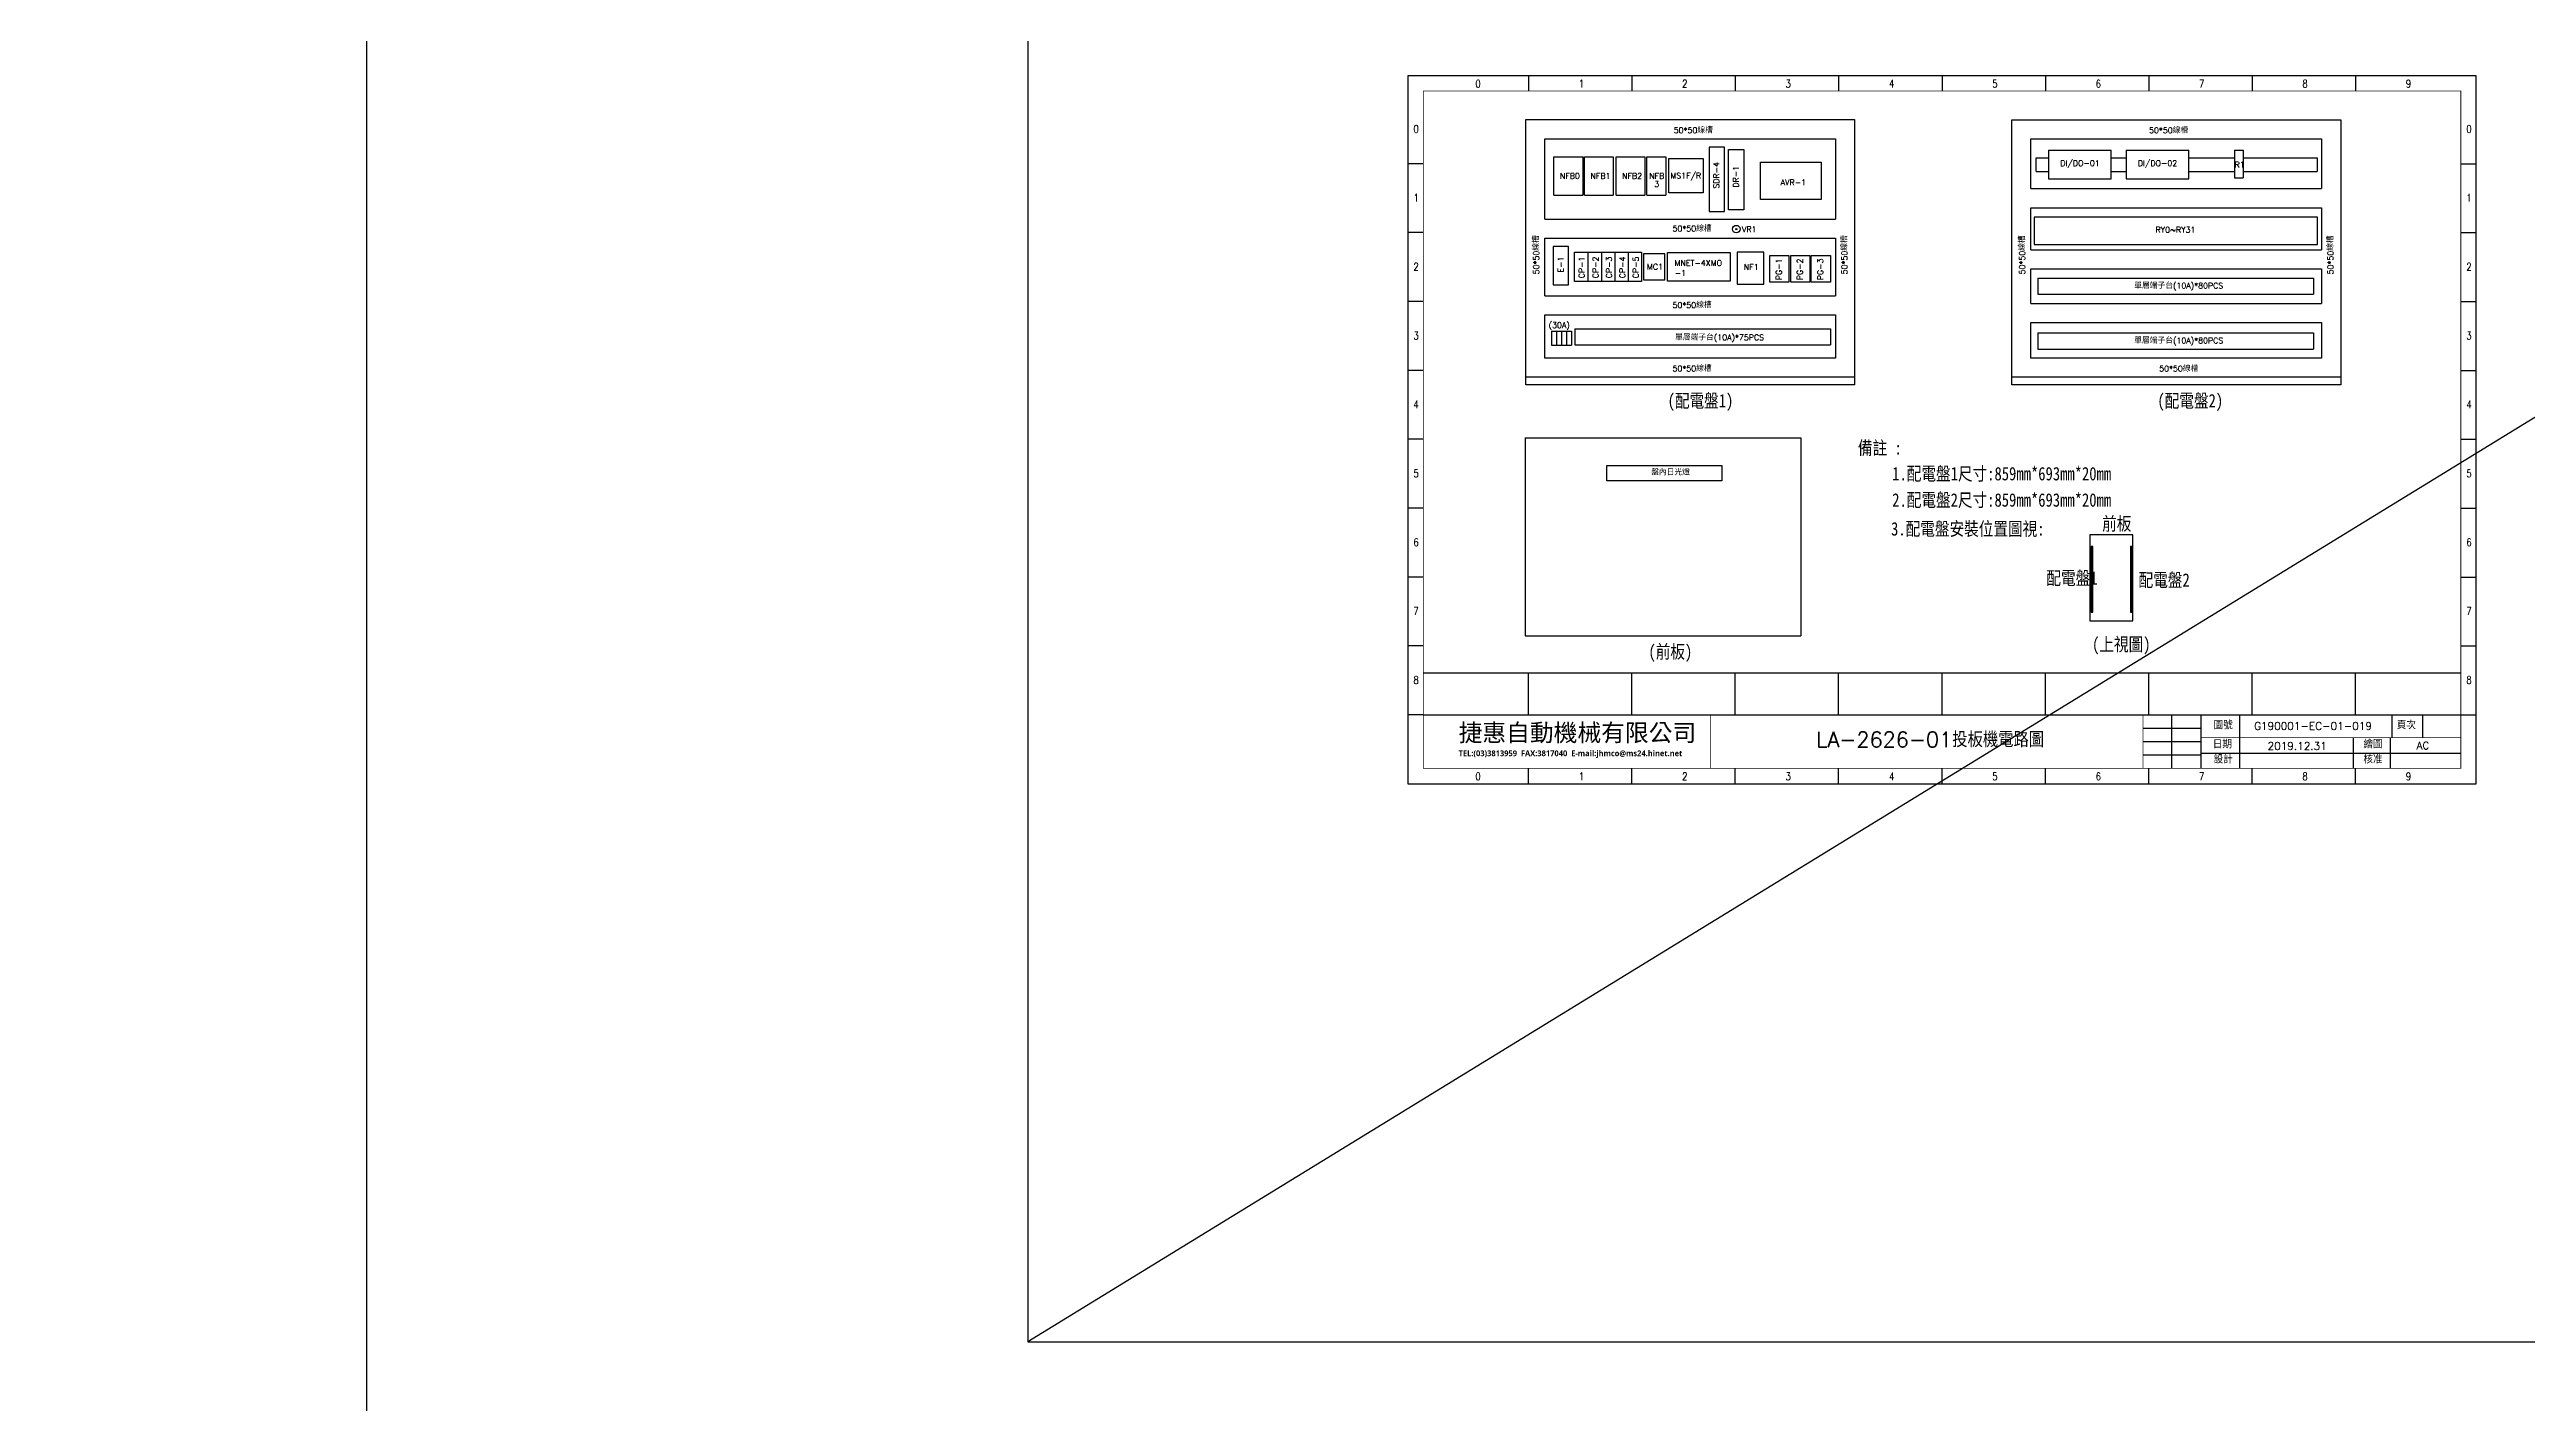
# Model space of a CAD drawing. Header units: millimetres. Extents: x -684 to 5961, y -1281 to 2539.
# Drawn here: x 1923 to 2569, y -165 to 189 of the extents above; entities that cross this region are included whole.
import ezdxf

# ---------------------------------------------------------------- set-up
doc = ezdxf.new("R2010")
doc.units = ezdxf.units.MM
doc.header["$LTSCALE"] = 5
doc.header["$MEASUREMENT"] = 0
doc.layers.get('0').update_dxf_attribs({"linetype": 'CONTINUOUS'})
for name, color, linetype in [('AIR', 7, 'CONTINUOUS'), ('圖框', 7, 'CONTINUOUS'), ('文字', 4, 'CONTINUOUS')]:
    doc.layers.add(name, color=color, linetype=linetype)
doc.styles.add('chinese', font='simplex.shx', dxfattribs={"height": 2, "bigfont": 'chineset.shx'})
doc.styles.add('sim', font='simplex.shx', dxfattribs={"width": 0.8, "bigfont": 'chineset.shx'})
doc.styles.add('標楷體', font='', dxfattribs={"width": 0.8})
doc.styles.add('標題', font='simplex.shx', dxfattribs={"height": 4, "bigfont": 'chineset.shx'})
doc.styles.add('線號', font='simplex.shx', dxfattribs={"height": 1.5, "bigfont": 'chineset.shx'})
doc.styles.get('標楷體').set_extended_font_data('標楷體')

msp = doc.modelspace()

# ---------------------------------------------------------------- linework, layer by layer
for p, q in [((4288.333, 1146.033), (2177.993, -148.663)), ((2308.082, 170.673), (2393.982, 170.673)), ((2308.082, 101.373), (2308.082, 170.673)), ((2393.982, 170.673), (2393.982, 101.373)), ((2435.03, 170.654), (2520.93, 170.654)), ((2435.03, 101.354), (2435.03, 170.654)), ((2520.93, 170.654), (2520.93, 101.354)), ((2313.082, 144.673), (2313.082, 165.673)), ((2313.082, 165.673), (2388.982, 165.673)), ((2355.949, 163.462), (2355.949, 146.662)), ((2359.949, 163.462), (2355.949, 163.462)), ((2359.949, 146.662), (2359.949, 163.462)), ((2361.045, 162.907), (2365.045, 162.907)), ((2361.045, 147.139), (2361.045, 162.907)), ((2365.045, 162.907), (2365.045, 147.139)), ((2388.982, 165.673), (2388.982, 144.673)), ((2440.03, 152.654), (2440.03, 165.654)), ((2440.03, 165.654), (2515.93, 165.654)), ((2444.621, 162.73), (2444.621, 155.23)), ((2444.621, 162.73), (2461.021, 162.73)), ((2461.021, 155.23), (2461.021, 162.73)), ((2464.874, 162.73), (2464.874, 155.23)), ((2464.874, 162.73), (2481.274, 162.73)), ((2481.274, 155.23), (2481.274, 162.73)), ((2493.174, 162.675), (2493.174, 155.475)), ((2493.174, 162.675), (2495.474, 162.675)), ((2495.474, 162.675), (2495.474, 155.475)), ((2515.93, 165.654), (2515.93, 152.654)), ((2315.451, 160.948), (2322.951, 160.948)), ((2315.451, 150.948), (2315.451, 160.948)), ((2322.951, 160.948), (2322.951, 150.948)), ((2323.451, 160.948), (2330.951, 160.948)), ((2323.451, 150.948), (2323.451, 160.948)), ((2330.951, 160.948), (2330.951, 150.948)), ((2331.687, 160.948), (2339.187, 160.948)), ((2331.687, 150.948), (2331.687, 160.948)), ((2339.187, 160.948), (2339.187, 150.948)), ((2339.687, 160.948), (2344.687, 160.948)), ((2339.687, 150.948), (2339.687, 160.948)), ((2344.687, 160.948), (2344.687, 150.948)), ((2345.428, 160.537), (2354.428, 160.537)), ((2345.428, 151.537), (2345.428, 160.537)), ((2354.428, 160.537), (2354.428, 151.537)), ((2369.366, 149.847), (2369.366, 159.547)), ((2369.366, 159.547), (2385.266, 159.547)), ((2385.266, 159.547), (2385.266, 149.847)), ((2441.408, 160.657), (2444.621, 160.657)), ((2441.408, 157.081), (2441.408, 160.657)), ((2441.408, 157.081), (2444.621, 157.081)), ((2461.021, 160.657), (2464.874, 160.657)), ((2461.021, 157.081), (2464.874, 157.081)), ((2481.274, 160.657), (2493.174, 160.657)), ((2481.274, 157.081), (2493.174, 157.081)), ((2493.174, 155.475), (2495.474, 155.475)), ((2495.474, 160.657), (2514.798, 160.657)), ((2495.474, 157.081), (2514.798, 157.081)), ((2514.798, 160.657), (2514.798, 157.157)), ((2315.451, 150.948), (2322.951, 150.948)), ((2323.451, 150.948), (2330.951, 150.948)), ((2331.687, 150.948), (2339.187, 150.948)), ((2339.687, 150.948), (2344.687, 150.948)), ((2354.428, 151.537), (2345.428, 151.537)), ((2385.266, 149.847), (2369.366, 149.847)), ((2440.03, 152.654), (2515.93, 152.654)), ((2444.621, 155.23), (2461.021, 155.23)), ((2464.874, 155.23), (2481.274, 155.23)), ((2313.082, 144.673), (2388.982, 144.673)), ((2355.949, 146.662), (2359.949, 146.662)), ((2365.045, 147.139), (2361.045, 147.139)), ((2440.03, 136.654), (2440.03, 147.654)), ((2440.03, 147.654), (2515.93, 147.654)), ((2440.905, 145.207), (2440.905, 138.007)), ((2514.905, 145.207), (2440.905, 145.207)), ((2514.905, 138.007), (2514.905, 145.207)), ((2515.93, 147.654), (2515.93, 136.654)), ((2313.082, 124.673), (2313.082, 139.673)), ((2313.082, 139.673), (2388.982, 139.673)), ((2315.21, 137.533), (2315.21, 127.533)), ((2319.21, 137.533), (2315.21, 137.533)), ((2319.21, 127.533), (2319.21, 137.533)), ((2320.829, 136.061), (2338.329, 136.061)), ((2320.829, 128.366), (2320.829, 136.061)), ((2324.329, 136.061), (2324.329, 128.366)), ((2327.829, 136.061), (2327.829, 128.366)), ((2331.329, 136.061), (2331.329, 128.366)), ((2334.829, 136.061), (2334.829, 128.366)), ((2338.329, 136.061), (2338.329, 128.366)), ((2345.098, 135.924), (2361.448, 135.924)), ((2345.098, 128.434), (2345.098, 135.924)), ((2361.448, 135.924), (2361.448, 128.434)), ((2363.304, 136.078), (2363.304, 127.678)), ((2370.304, 136.078), (2363.304, 136.078)), ((2370.304, 127.678), (2370.304, 136.078)), ((2388.982, 139.673), (2388.982, 124.673)), ((2440.03, 136.654), (2515.93, 136.654)), ((2440.905, 138.007), (2514.905, 138.007)), ((2338.833, 135.577), (2338.833, 128.857)), ((2344.433, 135.577), (2338.833, 135.577)), ((2344.433, 128.857), (2344.433, 135.577)), ((2371.801, 135.202), (2376.801, 135.202)), ((2371.801, 128.177), (2371.801, 135.202)), ((2376.801, 135.202), (2376.801, 128.177)), ((2377.274, 135.202), (2382.274, 135.202)), ((2377.274, 128.177), (2377.274, 135.202)), ((2382.274, 135.202), (2382.274, 128.177)), ((2382.633, 135.202), (2387.633, 135.202)), ((2382.633, 128.177), (2382.633, 135.202)), ((2387.633, 135.202), (2387.633, 128.177)), ((2440.03, 122.654), (2440.03, 131.654)), ((2440.03, 131.654), (2515.93, 131.654)), ((2515.93, 131.654), (2515.93, 122.654)), ((2313.082, 124.673), (2388.982, 124.673)), ((2315.21, 127.533), (2319.21, 127.533)), ((2338.329, 128.366), (2320.829, 128.366)), ((2338.833, 128.857), (2344.433, 128.857)), ((2361.448, 128.434), (2345.098, 128.434)), ((2363.304, 127.678), (2370.304, 127.678)), ((2376.801, 128.177), (2371.801, 128.177)), ((2382.274, 128.177), (2377.274, 128.177)), ((2387.633, 128.177), (2382.633, 128.177)), ((2441.793, 129.267), (2441.793, 125.067)), ((2441.793, 129.267), (2513.793, 129.267)), ((2441.793, 125.067), (2513.793, 125.067)), ((2513.793, 129.267), (2513.793, 125.067)), ((2313.082, 108.373), (2313.082, 119.673)), ((2313.082, 119.673), (2388.982, 119.673)), ((2388.982, 119.673), (2388.982, 108.373)), ((2440.03, 122.654), (2515.93, 122.654)), ((2440.03, 108.354), (2440.03, 117.654)), ((2440.03, 117.654), (2515.93, 117.654)), ((2515.93, 117.654), (2515.93, 108.354)), ((2314.786, 115.373), (2314.786, 111.773)), ((2314.786, 115.373), (2319.986, 115.373)), ((2314.786, 111.773), (2319.986, 111.773)), ((2316.086, 115.373), (2316.086, 111.773)), ((2317.386, 115.373), (2317.386, 111.773)), ((2318.686, 115.373), (2318.686, 111.773)), ((2319.986, 115.373), (2319.986, 111.773)), ((2320.88, 115.993), (2320.88, 111.793)), ((2320.88, 115.993), (2387.68, 115.993)), ((2320.88, 111.793), (2387.68, 111.793)), ((2387.68, 115.993), (2387.68, 111.793)), ((2441.793, 114.931), (2441.793, 110.731)), ((2441.793, 114.931), (2513.793, 114.931)), ((2441.793, 110.731), (2513.793, 110.731)), ((2513.793, 114.931), (2513.793, 110.731)), ((2388.982, 108.373), (2313.082, 108.373)), ((2515.93, 108.354), (2440.03, 108.354)), ((2393.982, 103.373), (2308.082, 103.373)), ((2393.982, 101.373), (2308.082, 101.373)), ((2520.93, 103.354), (2435.03, 103.354)), ((2520.93, 101.354), (2435.03, 101.354)), ((2307.889, 87.571), (2307.889, 35.766)), ((2307.889, 87.571), (2379.889, 87.571)), ((2379.889, 87.571), (2379.889, 35.766)), ((2329.272, 80.281), (2359.272, 80.281)), ((2329.272, 76.281), (2329.272, 80.281)), ((2359.272, 80.281), (2359.272, 76.281)), ((2359.272, 76.281), (2329.272, 76.281)), ((2466.658, 62.177), (2455.408, 62.177)), ((2455.408, 62.177), (2455.408, 39.677)), ((2455.791, 59.175), (2455.791, 41.995)), ((2456.191, 59.175), (2455.791, 59.175)), ((2456.191, 41.995), (2456.191, 59.175)), ((2466.004, 59.175), (2466.004, 41.995)), ((2466.404, 59.175), (2466.004, 59.175)), ((2466.404, 41.995), (2466.404, 59.175)), ((2466.658, 39.677), (2466.658, 62.177)), ((2455.408, 39.677), (2466.658, 39.677)), ((2455.791, 41.995), (2456.191, 41.995)), ((2466.004, 41.995), (2466.404, 41.995)), ((2307.889, 35.766), (2379.889, 35.766))]:
    msp.add_line(p, q)
for points in [[(2005.364, 1146.033), (-104.977, 1146.033), (-104.977, -1219.316), (2005.364, -1219.316)], [(4288.333, 1146.033), (2177.993, 1146.033), (2177.993, -148.663), (4288.333, -148.663)]]:
    msp.add_lwpolyline(points, close=True)
for radius in [0.983, 0.163, 0.163, 0.163]:
    msp.add_circle((2363.059, 142.07), radius)
at = {"layer": '圖框'}
for p, q in [((2277.306, 182.163), (2277.306, -2.837)), ((2556.306, 182.163), (2277.306, 182.163)), ((2308.806, 182.163), (2308.806, 178.163)), ((2335.806, 182.163), (2335.806, 178.163)), ((2362.806, 182.163), (2362.806, 178.163)), ((2389.806, 182.163), (2389.806, 178.163)), ((2416.806, 182.163), (2416.806, 178.163)), ((2443.806, 182.163), (2443.806, 178.163)), ((2470.806, 182.163), (2470.806, 178.163)), ((2497.806, 182.163), (2497.806, 178.163)), ((2524.806, 182.163), (2524.806, 178.163)), ((2556.306, -2.837), (2556.306, 182.163)), ((2281.306, 159.163), (2277.306, 159.163)), ((2552.306, 159.163), (2556.306, 159.163)), ((2281.306, 141.163), (2277.306, 141.163)), ((2552.306, 141.163), (2556.306, 141.163)), ((2281.306, 123.163), (2277.306, 123.163)), ((2552.306, 123.163), (2556.306, 123.163)), ((2281.306, 105.163), (2277.306, 105.163)), ((2552.306, 105.163), (2556.306, 105.163)), ((2281.306, 87.163), (2277.306, 87.163)), ((2552.306, 87.163), (2556.306, 87.163)), ((2281.306, 69.163), (2277.306, 69.163)), ((2552.306, 69.163), (2556.306, 69.163)), ((2281.306, 51.163), (2277.306, 51.163)), ((2552.306, 51.163), (2556.306, 51.163)), ((2281.306, 33.163), (2277.306, 33.163)), ((2552.306, 33.163), (2556.306, 33.163)), ((2281.306, 26.126), (2552.306, 26.126)), ((2308.806, 15.126), (2308.806, 26.126)), ((2335.806, 15.126), (2335.806, 26.126)), ((2362.806, 15.163), (2362.806, 26.163)), ((2389.806, 15.126), (2389.806, 26.126)), ((2416.806, 15.126), (2416.806, 26.126)), ((2443.806, 15.126), (2443.806, 26.126)), ((2470.806, 15.126), (2470.806, 26.126)), ((2497.806, 15.126), (2497.806, 26.126)), ((2524.806, 15.126), (2524.806, 26.126)), ((2281.306, 15.163), (2277.306, 15.163)), ((2281.306, 15.163), (2552.306, 15.163)), ((2476.75, 15.163), (2476.75, 1.163)), ((2484.445, 15.163), (2484.445, 1.163)), ((2494.463, 15.163), (2494.463, 1.163)), ((2534.306, 15.163), (2534.306, 9.168)), ((2542.306, 15.163), (2542.306, 9.168)), ((2552.306, 15.163), (2556.306, 15.163)), ((2469.306, 11.663), (2484.445, 11.663)), ((2469.306, 8.163), (2484.445, 8.163)), ((2308.806, -2.837), (2308.806, 1.163)), ((2335.806, -2.837), (2335.806, 1.163)), ((2362.806, -2.837), (2362.806, 1.163)), ((2389.806, -2.837), (2389.806, 1.163)), ((2416.806, -2.837), (2416.806, 1.163)), ((2443.806, -2.837), (2443.806, 1.163)), ((2469.306, 4.663), (2484.445, 4.663)), ((2470.806, -2.837), (2470.806, 1.163)), ((2484.445, 5.168), (2552.306, 5.168)), ((2497.806, -2.837), (2497.806, 1.163)), ((2524.806, -2.837), (2524.806, 1.163)), ((2277.306, -2.837), (2556.306, -2.837))]:
    msp.add_line(p, q, dxfattribs=at)
at = {"layer": '圖框', "const_width": 0.2}
for points in [[(2281.306, 1.163), (2552.306, 1.163), (2552.306, 178.163), (2281.306, 178.163)], [(2281.306, 178.163), (2552.306, 178.163), (2552.306, 1.163), (2281.306, 1.163)]]:
    msp.add_lwpolyline(points, close=True, dxfattribs=at)
at = {"layer": '圖框'}
for points, const_width in [([(2281.306, 15.163), (2552.306, 15.163)], 0.2), ([(2356.306, 15.163), (2356.306, 1.163)], 0.15), ([(2469.306, 15.163), (2469.306, 1.163)], 0.15), ([(2484.445, 9.168), (2552.306, 9.168)], 0.15)]:
    msp.add_lwpolyline(points, dxfattribs=dict(at, const_width=const_width))
for points in [[(2524.156, 9.168), (2524.156, 1.163)], [(2533.889, 9.168), (2533.889, 1.163)]]:
    msp.add_lwpolyline(points, dxfattribs=at)

# ---------------------------------------------------------------- texts
at = {"style": '線號'}
for s, p in [('50*50線槽', (2346.731, 167.151)), ('50*50線槽', (2470.874, 167.132)), ('NFB0', (2317.009, 155.22)), ('NFB1', (2325.009, 155.22)), ('NFB2', (2333.245, 155.22)), ('NFB', (2340.338, 155.22)), ('MS1F/R', (2345.86, 155.303)), ('DI/DO-01', (2447.697, 158.54)), ('DI/DO-02', (2467.95, 158.54)), ('R1', (2493.226, 158.175)), ('3', (2341.657, 153.08)), ('AVR-1', (2374.659, 153.517)), ('50*50線槽', (2346.419, 141.456)), ('VR1', (2364.547, 141.283)), ('RY0~RY31', (2472.568, 141.143)), ('MC1', (2339.751, 131.479)), ('MNET-4XMO', (2346.94, 132.474)), ('-1', (2346.988, 129.846)), ('NF1', (2365.051, 131.446)), ('50*50線槽', (2346.419, 121.461)), ('單層端子台(10A)*80PCS', (2467.012, 126.539)), ('(30A)', (2314.055, 116.213)), ('單層端子台(10A)*75PCS', (2347.079, 113.018)), ('單層端子台(10A)*80PCS', (2467.012, 112.202)), ('50*50線槽', (2346.419, 104.889)), ('50*50線槽', (2473.525, 104.87)), ('盤內日光燈', (2340.836, 77.777))]:
    msp.add_text(s, height=1.5, dxfattribs=at).set_placement(p)
for s, p in [('SDR-4', (2358.616, 152.659)), ('DR-1', (2363.712, 152.905)), ('50*50線槽', (2311.544, 130.251)), ('50*50線槽', (2392.06, 130.251)), ('50*50線槽', (2438.492, 130.232)), ('50*50線槽', (2519.009, 130.232)), ('E-1', (2317.977, 130.726)), ('CP-1', (2323.42, 129.228)), ('CP-2', (2327.069, 129.228)), ('CP-3', (2330.569, 129.228)), ('CP-4', (2334.069, 129.228)), ('CP-5', (2337.569, 129.228)), ('PG-1', (2374.94, 128.721)), ('PG-2', (2380.413, 128.721)), ('PG-3', (2385.772, 128.721))]:
    msp.add_text(s, height=1.5, rotation=90, dxfattribs=at).set_placement(p)
at = {"attachment_point": 1, "style": '線號'}
for s, insert, char_height, width in [('{\\fMicrosoft JhengHei|b1|i0|c136|p34;\\H1.75x;\\C4;捷惠自動機械有限公司}', (2290.539, 12.773), 2.6, 60.81748), ('{\\fMicrosoft JhengHei|b1|i0|c136|p34;\\H1.5x;\\C4;TEL:(03)3813959  FAX:3817040  E-mail:jhmco@ms24.hinet.net}', (2290.539, 5.846), 1, 73.55296)]:
    msp.add_mtext(s, dxfattribs=dict(at, insert=insert, char_height=char_height, width=width))
at = {"layer": 'AIR', "style": '標楷體', "width": 0.8}
for s, p in [('(配電盤1)', (2345.136, 95.476)), ('(配電盤2)', (2473.056, 95.476)), ('備註 :', (2394.84, 83.166)), ('1.配電盤1尺寸:859mm*693mm*20mm', (2403.79, 76.422)), ('2.配電盤2尺寸:859mm*693mm*20mm', (2403.79, 69.546)), ('3.配電盤安裝位置圖視:', (2403.497, 62.01)), ('前板', (2458.619, 63.364)), ('配電盤1', (2444.07, 49.144)), ('配電盤2', (2468.149, 48.631)), ('(前板)', (2340.127, 29.909)), ('(上視圖)', (2455.999, 31.842))]:
    msp.add_text(s, height=3.5, dxfattribs=at).set_placement(p)
at = {"layer": '圖框', "style": 'sim', "width": 0.8}
for s, p in [('0', (2294.942, 179.06)), ('1', (2321.942, 179.06)), ('2', (2348.942, 179.06)), ('3', (2375.942, 179.06)), ('4', (2402.942, 179.06)), ('5', (2429.942, 179.06)), ('6', (2456.942, 179.06)), ('7', (2483.942, 179.06)), ('8', (2510.942, 179.06)), ('9', (2537.942, 179.06)), ('0', (2278.755, 167.249)), ('0', (2553.755, 167.249)), ('1', (2278.755, 149.249)), ('1', (2553.755, 149.249)), ('2', (2278.755, 131.249)), ('2', (2553.755, 131.249)), ('3', (2278.755, 113.249)), ('3', (2553.755, 113.249)), ('4', (2278.755, 95.249)), ('4', (2553.755, 95.249)), ('5', (2278.755, 77.249)), ('5', (2553.755, 77.249)), ('6', (2278.755, 59.249)), ('6', (2553.755, 59.249)), ('7', (2278.755, 41.249)), ('7', (2553.755, 41.249)), ('8', (2278.755, 23.249)), ('8', (2553.755, 23.249)), ('0', (2294.942, -1.94)), ('1', (2321.942, -1.94)), ('2', (2348.942, -1.94)), ('3', (2375.942, -1.94)), ('4', (2402.942, -1.94)), ('5', (2429.942, -1.94)), ('6', (2456.942, -1.94)), ('7', (2483.942, -1.94)), ('8', (2510.942, -1.94)), ('9', (2537.942, -1.94))]:
    msp.add_text(s, height=2, dxfattribs=at).set_placement(p)
at = {"layer": '圖框', "style": 'chinese'}
for s, p in [('圖號', (2487.75, 11.405)), ('頁次^J', (2535.577, 11.405)), ('日期', (2487.516, 6.416)), ('繪圖', (2526.872, 6.416)), ('設計', (2487.75, 2.452)), ('核准', (2526.872, 2.452))]:
    msp.add_text(s, height=2, dxfattribs=at).set_placement(p)
at = {"layer": '文字'}
for s, height, style, p in [('G190001-EC-01-019', 2, 'chinese', (2498.321, 11.229)), ('LA-2626-01投板機電路圖', 4, '標題', (2383.982, 6.693)), ('2019.12.31', 2, 'chinese', (2501.855, 6.008)), ('AC', 2, 'chinese', (2540.727, 6.13))]:
    msp.add_text(s, height=height, dxfattribs=dict(at, style=style)).set_placement(p)

doc.saveas('drawing.dxf')
